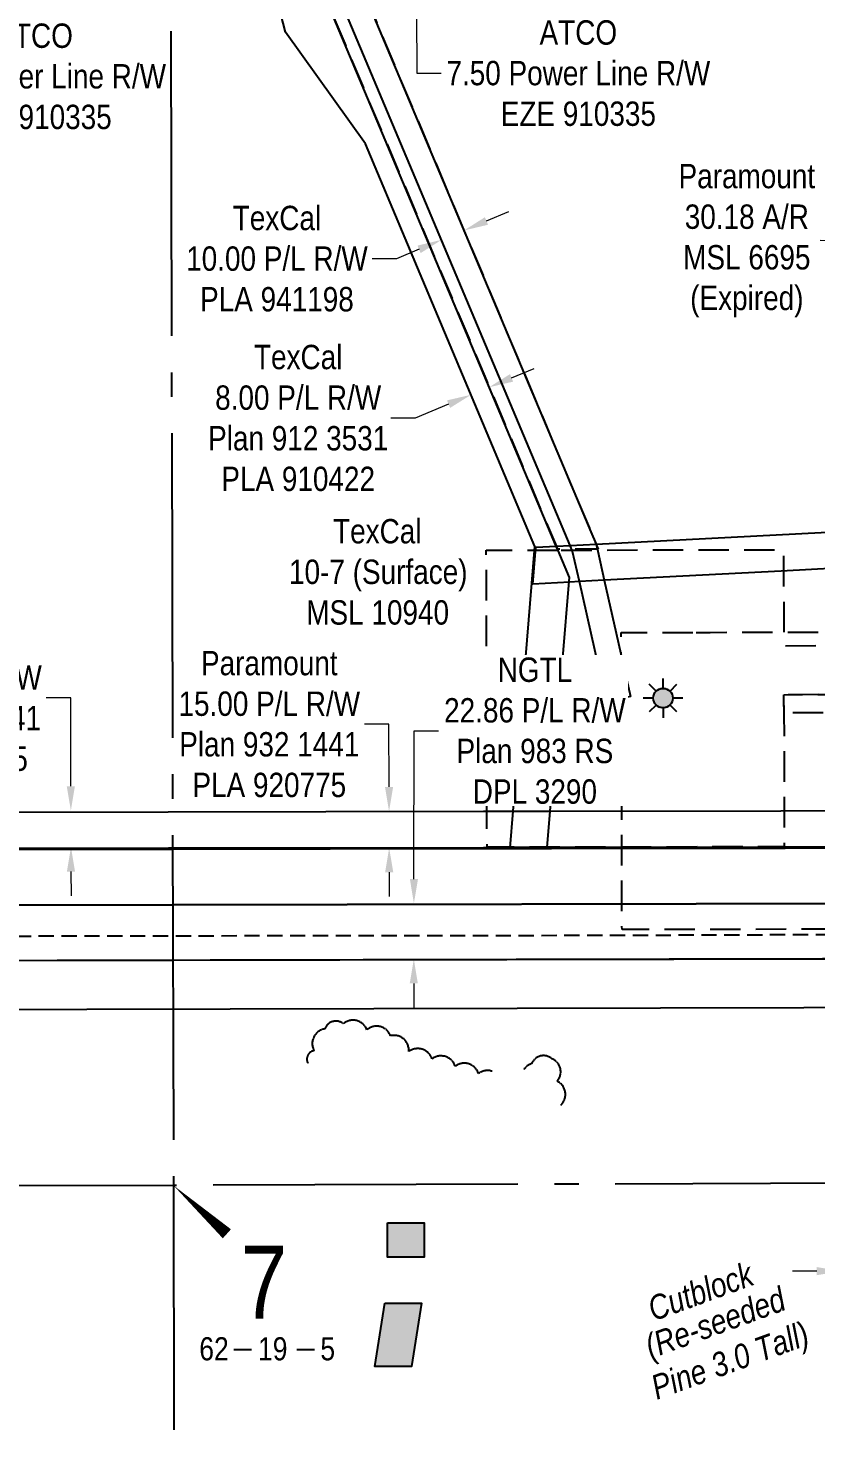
# Model space of a CAD drawing. Extents: x 500622 to 512229, y 6022177 to 6028063.
# Drawn here: x 510413 to 510736, y 6022219 to 6022794 of the extents above; entities that cross this region are included whole.
import ezdxf
from ezdxf.enums import TextEntityAlignment as Align

# ---------------------------------------------------------------- set-up
doc = ezdxf.new("R2010")
doc.units = 0
doc.header["$LTSCALE"] = 5
doc.header["$PDMODE"] = 3
doc.header["$PDSIZE"] = 30
for name, pattern in [('0', [1, 1, 0]), ('foc-ACCESSROAD', [3.75, 2.5, -1.25]), ('foc-FLOWLINE', [3.75, 2.5, -1.25]), ('foc-QUARTERLINE', [33, 25, -3, 2, -3]), ('UG_PIPE', [1.875, 1.25, -0.625])]:
    doc.linetypes.add(name, pattern=pattern)
doc.layers.get('Defpoints').update_dxf_attribs({"color": 9})
for name, color, linetype in [('10', 1, 'Continuous'), ('9', 3, 'Continuous'), ('AS-PIPE-UG', 44, 'UG_PIPE'), ('AS-UNDERLAY-H', 141, 'Continuous'), ('C-RW', 13, 'Continuous'), ('F-EZE', 190, 'foc-FLOWLINE'), ('F-FLOWLINE', 190, 'foc-FLOWLINE'), ('F-RW', 190, 'Continuous'), ('F-WS', 190, 'foc-ACCESSROAD'), ('F-WS-S', 190, 'Continuous'), ('L-QSEC', 8, 'foc-QUARTERLINE'), ('L-SECLBL', 7, 'Continuous'), ('L-SECQ', 8, 'foc-QUARTERLINE'), ('T-BUSH', 110, '0'), ('T-BUSH-T', 110, 'Continuous')]:
    doc.layers.add(name, color=color, linetype=linetype)
for name, color, linetype, lineweight in [('F-AR-T', 190, 'Continuous', 9), ('F-RW-T', 190, 'Continuous', 9), ('F-WS-T', 190, 'Continuous', 9), ('T-TEXT', 48, 'Continuous', 18)]:
    doc.layers.add(name, color=color, linetype=linetype, lineweight=lineweight)
doc.styles.add('80', font='ARIALN.TTF', dxfattribs={"height": 10})
doc.styles.add('80CG', font='ARIALN.TTF', dxfattribs={"height": 10})
doc.styles.add('80L', font='ARIALN.TTF', dxfattribs={"height": 10})
doc.styles.add('SIMPLEX', font='ARIALN.TTF')
doc.dimstyles.new('Compass 5 000', dxfattribs={"dimscale": 5, "dimtxt": 9, "dimasz": 2, "dimexe": 0.2, "dimexo": 0.0625, "dimgap": 0.5, "dimtad": 0, "dimtih": 1, "dimtoh": 1, "dimzin": 0, "dimdsep": 46, "dimtxsty": '80CG', "dimcen": 0.1, "dimse1": 1, "dimse2": 1, "dimclrd": 256, "dimclrt": 256, "dimaunit": 1, "dimadec": 4, "dimazin": 0, "dimtfac": 0.06, "dimtofl": 0, "dimtmove": 0, "dimatfit": 1, "dimfxl": 0.2, "dimtolj": 1, "dimtzin": 0, "dimlwd": -1, "dimarcsym": 0})

# ---------------------------------------------------------------- blocks, each defined once
blk = doc.blocks.new('L-SECLBL')
at = {"layer": '9', "color": 7}
for p, q in [((-5.08, -27.83), (-12.29, -27.83)), ((20.7, -27.83), (13.5, -27.83))]:
    blk.add_line(p, q, dxfattribs=at)
at = {"layer": '10', "color": 2, "style": 'SIMPLEX'}
blk.add_attdef('SEC', text='', height=30, dxfattribs=at).set_placement((0, 0), align=Align.MIDDLE)
at = {"layer": '10', "color": 5, "style": '80L'}
blk.add_attdef('TWP', text='', height=9.5, dxfattribs=at).set_placement((-14.43, -27.37), align=Align.MIDDLE_RIGHT)
blk.add_attdef('RGE', text='', height=9.5, dxfattribs=at).set_placement((3.62, -27.37), align=Align.MIDDLE_CENTER)
blk.add_attdef('MER', text='', height=9.5, dxfattribs=at).set_placement((23.17, -27.37), align=Align.MIDDLE_LEFT)
blk = doc.blocks.new('*D574')
at = {"layer": 'Defpoints', "color": 0, "transparency": 16777216}
for p in [(510758.12, 6022762.5), (510788.34, 6022762.45), (510758.02, 6022706.91)]:
    blk.add_point(p, dxfattribs=at)
at = {"layer": 'F-AR-T', "transparency": 16777216}
for p, q in [((510748.02, 6022706.92), (510738.02, 6022706.94)), ((510798.25, 6022706.84), (510808.25, 6022706.83))]:
    blk.add_line(p, q, dxfattribs=at)
for points in [[(510748.03, 6022708.59), (510748.02, 6022705.26), (510758.02, 6022706.91)], [(510798.25, 6022708.51), (510798.24, 6022705.17), (510788.25, 6022706.86)]]:
    blk.add_solid(points, dxfattribs=at)
at = {"layer": 'F-AR-T', "transparency": 16777216, "insert": (510707.98, 6022706.94), "char_height": 10, "attachment_point": 5, "style": '80CG'}
blk.add_mtext('\\A1;Paramount\\P30.18 A/R\\PMSL 6695\\P(Expired)', dxfattribs=at)
blk = doc.blocks.new('*D589')
at = {"layer": 'Defpoints', "color": 0, "transparency": 16777216}
for p in [(510746.69, 6022283.99), (510746.89, 6022230.06), (510759.08, 6022230.11)]:
    blk.add_point(p, dxfattribs=at)
at = {"layer": 'F-RW-T', "transparency": 16777216}
for p, q in [((510736.69, 6022283.95), (510726.69, 6022283.91)), ((510768.88, 6022284.07), (510792.4, 6022284.16))]:
    blk.add_line(p, q, dxfattribs=at)
for points in [[(510736.68, 6022285.62), (510736.69, 6022282.28), (510746.69, 6022283.99)], [(510768.88, 6022285.74), (510768.89, 6022282.41), (510758.88, 6022284.03)]]:
    blk.add_solid(points, dxfattribs=at)
at = {"layer": 'F-RW-T', "transparency": 16777216, "insert": (510831.49, 6022284.16), "char_height": 10, "attachment_point": 5, "style": '80CG'}
blk.add_mtext('\\A1;Paramount\\P12.19 P/L R/W\\PPLA 5401', dxfattribs=at)
blk = doc.blocks.new('*D601')
at = {"layer": 'Defpoints', "color": 0, "transparency": 16777216}
for p in [(510584.84, 6022667.71), (510592.22, 6022670.79), (510594.86, 6022643.68)]:
    blk.add_point(p, dxfattribs=at)
at = {"layer": 'F-RW-T', "transparency": 16777216}
for p, q in [((510611.47, 6022650.61), (510620.7, 6022654.46)), ((510585.63, 6022639.83), (510571.88, 6022634.1)), ((510571.88, 6022634.1), (510561.88, 6022634.1))]:
    blk.add_line(p, q, dxfattribs=at)
for points in [[(510610.83, 6022652.15), (510612.11, 6022649.07), (510602.24, 6022646.76)], [(510584.98, 6022641.37), (510586.27, 6022638.3), (510594.86, 6022643.68)]]:
    blk.add_solid(points, dxfattribs=at)
at = {"layer": 'F-RW-T', "transparency": 16777216, "insert": (510523.93, 6022634.1), "char_height": 10, "attachment_point": 5, "style": '80CG'}
blk.add_mtext('\\A1;TexCal\\P8.00 P/L R/W\\PPlan 912 3531\\PPLA 910422', dxfattribs=at)
blk = doc.blocks.new('*D606')
at = {"layer": 'Defpoints', "color": 0, "transparency": 16777216}
for p in [(510664.66, 6022434.76), (510571.37, 6022412.05), (510664.63, 6022411.91)]:
    blk.add_point(p, dxfattribs=at)
at = {"layer": 'F-RW-T', "transparency": 16777216}
for p, q in [((510571.41, 6022444.9), (510571.5, 6022505.75)), ((510571.5, 6022505.75), (510581.5, 6022505.75)), ((510571.35, 6022402.05), (510571.34, 6022392.05))]:
    blk.add_line(p, q, dxfattribs=at)
for points in [[(510569.75, 6022444.9), (510573.08, 6022444.89), (510571.4, 6022434.9)], [(510569.69, 6022402.05), (510573.02, 6022402.04), (510571.37, 6022412.05)]]:
    blk.add_solid(points, dxfattribs=at)
at = {"layer": 'F-RW-T', "transparency": 16777216, "insert": (510621.04, 6022505.75), "char_height": 10, "attachment_point": 5, "style": '80CG', "bg_fill": 3, "box_fill_scale": 1.1, "bg_fill_color": 256, "bg_fill_true_color": 13158600, "bg_fill_transparency": 0}
blk.add_mtext('\\A1;NGTL \\P22.86 P/L R/W\\PPlan 983 RS\\PDPL 3290', dxfattribs=at)
blk = doc.blocks.new('*D612')
at = {"layer": 'Defpoints', "color": 0, "transparency": 16777216}
for p in [(510425.54, 6022817.24), (510349.18, 6022809.48), (510425.57, 6022809.73)]:
    blk.add_point(p, dxfattribs=at)
at = {"layer": 'F-RW-T', "transparency": 16777216}
for p, q in [((510349.12, 6022826.98), (510349.09, 6022836.98)), ((510349.21, 6022799.48), (510349.3, 6022774.33)), ((510349.3, 6022774.33), (510359.3, 6022774.33))]:
    blk.add_line(p, q, dxfattribs=at)
for points in [[(510350.79, 6022826.99), (510347.46, 6022826.98), (510349.16, 6022816.98)], [(510350.88, 6022799.49), (510347.55, 6022799.48), (510349.18, 6022809.48)]]:
    blk.add_solid(points, dxfattribs=at)
at = {"layer": 'F-RW-T', "transparency": 16777216, "insert": (510415.6, 6022774.33), "char_height": 10, "attachment_point": 5, "style": '80CG'}
blk.add_mtext('\\A1;ATCO\\P7.50 Power Line R/W\\PEZE 910335', dxfattribs=at)
blk = doc.blocks.new('*D622')
at = {"layer": 'Defpoints', "color": 0, "transparency": 16777216}
for p in [(510430.68, 6022472.97), (510458.6, 6022473.02), (510458.63, 6022458.03)]:
    blk.add_point(p, dxfattribs=at)
at = {"layer": 'F-RW-T', "transparency": 16777216}
for p, q in [((510430.6, 6022519.24), (510420.6, 6022519.24)), ((510430.67, 6022482.97), (510430.6, 6022519.24)), ((510430.73, 6022447.98), (510430.74, 6022437.98))]:
    blk.add_line(p, q, dxfattribs=at)
for points in [[(510432.33, 6022482.97), (510429, 6022482.97), (510430.68, 6022472.97)], [(510432.39, 6022447.98), (510429.06, 6022447.98), (510430.71, 6022457.98)]]:
    blk.add_solid(points, dxfattribs=at)
at = {"layer": 'F-RW-T', "transparency": 16777216, "insert": (510381.52, 6022519.24), "char_height": 10, "attachment_point": 5, "style": '80CG'}
blk.add_mtext('\\A1;Paramount\\P15.00 P/L R/W\\PPlan 932 1441\\PPLA 920775', dxfattribs=at)
blk = doc.blocks.new('*D623')
at = {"layer": 'Defpoints', "color": 0, "transparency": 16777216}
for p in [(510545.33, 6022817.81), (510572.41, 6022817.91), (510545.36, 6022810.31)]:
    blk.add_point(p, dxfattribs=at)
at = {"layer": 'F-RW-T', "transparency": 16777216}
for p, q in [((510572.37, 6022827.91), (510572.34, 6022837.91)), ((510572.47, 6022800.41), (510572.55, 6022775.65)), ((510572.55, 6022775.65), (510582.55, 6022775.65))]:
    blk.add_line(p, q, dxfattribs=at)
for points in [[(510574.04, 6022827.91), (510570.71, 6022827.9), (510572.41, 6022817.91)], [(510574.14, 6022800.41), (510570.8, 6022800.4), (510572.43, 6022810.41)]]:
    blk.add_solid(points, dxfattribs=at)
at = {"layer": 'F-RW-T', "transparency": 16777216, "insert": (510638.86, 6022775.65), "char_height": 10, "attachment_point": 5, "style": '80CG'}
blk.add_mtext('\\A1;ATCO\\P7.50 Power Line R/W\\PEZE 910335', dxfattribs=at)
blk = doc.blocks.new('*D625')
at = {"layer": 'Defpoints', "color": 0, "transparency": 16777216}
for p in [(510591.96, 6022711.13), (510596.68, 6022699.91), (510587.46, 6022696.04)]:
    blk.add_point(p, dxfattribs=at)
at = {"layer": 'F-RW-T', "transparency": 16777216}
for p, q in [((510601.18, 6022715.01), (510610.39, 6022718.89)), ((510573.52, 6022703.38), (510564.3, 6022699.5)), ((510564.3, 6022699.5), (510554.3, 6022699.5))]:
    blk.add_line(p, q, dxfattribs=at)
for points in [[(510600.53, 6022716.55), (510601.82, 6022713.47), (510591.96, 6022711.13)], [(510572.87, 6022704.91), (510574.17, 6022701.84), (510582.74, 6022707.26)]]:
    blk.add_solid(points, dxfattribs=at)
at = {"layer": 'F-RW-T', "transparency": 16777216, "insert": (510515.22, 6022699.5), "char_height": 10, "attachment_point": 5, "style": '80CG'}
blk.add_mtext('\\A1;TexCal\\P10.00 P/L R/W\\PPLA 941198', dxfattribs=at)
blk = doc.blocks.new('*D626')
at = {"layer": 'Defpoints', "color": 0, "transparency": 16777216}
for p in [(510544.77, 6022472.66), (510561.22, 6022472.69), (510544.8, 6022457.67)]:
    blk.add_point(p, dxfattribs=at)
at = {"layer": 'F-RW-T', "transparency": 16777216}
for p, q in [((510561.16, 6022508.47), (510551.16, 6022508.47)), ((510561.21, 6022482.69), (510561.16, 6022508.47)), ((510561.27, 6022447.7), (510561.28, 6022437.7))]:
    blk.add_line(p, q, dxfattribs=at)
for points in [[(510562.87, 6022482.69), (510559.54, 6022482.68), (510561.22, 6022472.69)], [(510562.93, 6022447.7), (510559.6, 6022447.69), (510561.25, 6022457.7)]]:
    blk.add_solid(points, dxfattribs=at)
at = {"layer": 'F-RW-T', "transparency": 16777216, "insert": (510512.08, 6022508.47), "char_height": 10, "attachment_point": 5, "style": '80CG'}
blk.add_mtext('\\A1;Paramount\\P15.00 P/L R/W\\PPlan 932 1441\\PPLA 920775', dxfattribs=at)
blk = doc.blocks.new('GAS')
h = blk.add_hatch(color=255)
h.dxf.hatch_style = 1
edge = h.paths.add_edge_path()
edge.add_arc((0, 0), 0.9, 0, 360)
for p, q in [((0, 0.81), (0, 1.62)), ((-0.81, 0), (-1.62, 0)), ((-0.57, 0.57), (-1.14, 1.14)), ((0.57, 0.57), (1.14, 1.14)), ((1.62, 0), (0.81, 0)), ((-0.57, -0.57), (-1.14, -1.14)), ((0, -0.81), (0, -1.62)), ((1.14, -1.14), (0.57, -0.57))]:
    blk.add_line(p, q)
blk.add_circle((0, 0), 0.8)

msp = doc.modelspace()

# ---------------------------------------------------------------- hatches: boundary and pattern name
at = {"layer": 'AS-UNDERLAY-H'}
h = msp.add_hatch(color=256, dxfattribs=at)
h.dxf.hatch_style = 1
h.paths.add_polyline_path([(510560.629, 6022303.735), (510575.675, 6022303.735), (510575.675, 6022289.638), (510560.629, 6022289.638)])
h = msp.add_hatch(color=256, dxfattribs=at)
h.dxf.hatch_style = 1
h.paths.add_polyline_path([(510559.445, 6022270.836), (510574.491, 6022270.836), (510570.464, 6022244.861), (510555.417, 6022244.861)])

# ---------------------------------------------------------------- linework, layer by layer
at = {"layer": 'AS-PIPE-UG', "flags": 128}
msp.add_lwpolyline([(512195.519, 6022425.119), (512108.81, 6022424.866), (512008.502, 6022424.342), (511958.573, 6022424.85), (511858.65, 6022424.562), (511856.978, 6022424.21), (511799.508, 6022424.311), (511758.696, 6022424.549), (511655.786, 6022423.996), (511610.516, 6022423.522), (511537.417, 6022423.379), (511473.445, 6022423.525), (511411.474, 6022423.508), (511336.759, 6022423.34), (511248.778, 6022423.174), (511191.841, 6022422.95), (511114.082, 6022422.276), (511039.658, 6022422.322), (510989.53, 6022422.255), (510901.805, 6022422.298), (510844.011, 6022422.251), (510787.561, 6022422.157), (510787.561, 6022422.135), (510731.216, 6022421.98), (510676.908, 6022421.781), (510623.238, 6022421.653), (510564.372, 6022421.604), (510515.99, 6022421.619), (510473.299, 6022421.399), (510428.312, 6022421.425), (510378.335, 6022421.234), (510347.682, 6022421.364), (510294.54, 6022420.999), (510249.803, 6022421.075), (510196.692, 6022420.967), (509550.337, 6022419.261)], dxfattribs=at)
at = {"layer": 'AS-UNDERLAY-H'}
for points in [[(510560.629, 6022303.735), (510575.675, 6022303.735), (510575.675, 6022289.638), (510560.629, 6022289.638)], [(510559.445, 6022270.836), (510574.491, 6022270.836), (510570.464, 6022244.861), (510555.417, 6022244.861)]]:
    msp.add_lwpolyline(points, close=True, dxfattribs=at)
at = {"layer": 'C-RW', "flags": 128}
for points in [[(511868.956, 6022414.677), (510299.436, 6022411.194), (510299.79, 6022296.401), (510149.872, 6022296.064), (510149.602, 6022383.546), (510030.214, 6022383.277), (510018.253, 6022371.303), (509903.343, 6022370.538), (509883.312, 6022390.48), (509550.399, 6022389.73)], [(509550.441, 6022369.741), (509875.077, 6022370.472), (509895.145, 6022350.494), (510026.557, 6022351.333), (510038.518, 6022363.306), (510129.674, 6022363.512), (510129.944, 6022276.03), (510319.841, 6022276.457), (510319.487, 6022391.25), (511849.003, 6022394.705)]]:
    msp.add_lwpolyline(points, dxfattribs=at)
at = {"layer": 'F-EZE', "flags": 128}
msp.add_lwpolyline([(510758.11, 6022513.174), (510723.212, 6022513.062), (510723.194, 6022520.564), (510758.098, 6022520.674), (510758.11, 6022513.174)], close=True, dxfattribs=at)
at = {"layer": 'F-FLOWLINE', "flags": 128}
msp.add_lwpolyline([(510376.623, 6023222.535), (510405.621, 6023153.703), (510418.309, 6023123.585), (510454.79, 6023036.992), (510455.076, 6023036.313), (510463.731, 6023015.769), (510464.018, 6023015.09), (510469.439, 6023002.218), (510527.811, 6022863.631), (510530.276, 6022857.771), (510534.074, 6022848.744), (510536.572, 6022842.803), (510546.722, 6022818.672), (510549.873, 6022811.182), (510643.632, 6022588.286), (510645.763, 6022583.22), (510646.992, 6022580.299), (510646.423, 6022580.298), (510636.162, 6022580.25), (510630.466, 6022580.27), (510629.581, 6022582.375), (510533.363, 6022811.121), (510530.212, 6022818.613), (510520.059, 6022842.748), (510517.538, 6022848.742), (510513.762, 6022857.717), (510469.529, 6022962.732), (510449.97, 6023009.171), (510441.028, 6023030.395), (510401.791, 6023123.531), (510389.102, 6023153.65), (510359.843, 6023222.482), (510292.839, 6023385.467), (510289.056, 6023394.443), (510280.894, 6023413.818), (510275.856, 6023425.778), (510273.7, 6023430.895), (510270.561, 6023438.373), (510266.246, 6023448.588), (510056.754, 6023945.851), (510045, 6023973.751), (510035.55, 6023996.181), (510008.411, 6024060.601), (510007.629, 6024062.457), (510009.017, 6024061.403), (510012.832, 6024058.506), (510031.954, 6024043.981), (510042.23, 6024019.59), (510051.681, 6023997.158), (510073.272, 6023945.903), (510106.006, 6023868.198), (510149.178, 6023765.719), (510277.446, 6023461.266), (510279.435, 6023456.544), (510280.294, 6023454.507), (510281.752, 6023451.046), (510282.579, 6023449.082), (510284.6, 6023444.286), (510285.003, 6023443.331), (510289.995, 6023431.479), (510294.942, 6023419.737), (510298.139, 6023412.148), (510302.006, 6023402.969)], close=True, dxfattribs=at)
at = {"layer": 'F-RW'}
for points in [[(510660.223, 6022519.856), (510650.466, 6022517.655), (510639.34, 6022566.984), (510636.528, 6022579.381), (510635.511, 6022581.796), (510539.405, 6022810.274), (510536.254, 6022817.766), (510526.102, 6022841.899), (510523.581, 6022847.893), (510519.806, 6022856.867), (510530.642, 6022856.902), (510534.439, 6022847.875), (510536.938, 6022841.934), (510547.088, 6022817.803), (510550.238, 6022810.313), (510643.998, 6022587.417), (510646.129, 6022582.351), (510646.788, 6022579.429), (510649.475, 6022567.512), (510660.223, 6022519.856)], [(510756.781, 6022468.026), (510756.818, 6022458.031), (510721.937, 6022457.971), (510626.027, 6022457.806), (510610.982, 6022457.781), (510599.99, 6022457.762), (510470.684, 6022457.541), (510318.021, 6022457.279), (510317.327, 6022457.405), (510253.531, 6022504.391), (510262.374, 6022516.494), (510317.283, 6022476.381), (510322.901, 6022472.277), (510470.65, 6022472.531), (510599.952, 6022472.753), (510612.208, 6022472.773), (510627.254, 6022472.798), (510721.901, 6022472.962), (510748.932, 6022473.008), (510756.761, 6022473.021), (510756.781, 6022468.026)]]:
    msp.add_lwpolyline(points, close=True, dxfattribs=at)
for points in [[(510533.32, 6022810.601), (510629.538, 6022581.855), (510630.424, 6022579.75), (510635.056, 6022568.738), (510634.924, 6022567.123), (510627.209, 6022472.786), (510625.982, 6022457.794), (510610.938, 6022457.768), (510612.163, 6022472.761), (510619.816, 6022566.335), (510620.911, 6022579.733), (510621.049, 6022581.412), (510551.538, 6022746.665), (510518.66, 6022792.473), (510514.069, 6022810.534)], [(510756.971, 6022573.122), (510722.021, 6022571.298), (510649.475, 6022567.512), (510639.34, 6022566.984), (510635.332, 6022566.775), (510635.332, 6022566.775), (510620.224, 6022565.987), (510621.319, 6022579.384), (510621.457, 6022581.064), (510629.947, 6022581.506), (510635.511, 6022581.796), (510646.129, 6022582.351), (510756.949, 6022588.134)], [(509550.26, 6022455.575), (509650.207, 6022455.742), (509680.365, 6022455.795), (509705.371, 6022455.839), (509820.397, 6022456.043), (509924.896, 6022456.228), (509932.398, 6022456.241), (509962.884, 6022456.294), (510199.058, 6022456.713), (510220.361, 6022456.751), (510235.359, 6022456.777), (510319.085, 6022457.049), (510319.779, 6022456.923), (510472.442, 6022457.184), (510601.748, 6022457.405), (510612.74, 6022457.424), (510627.785, 6022457.45), (510723.695, 6022457.615), (510758.576, 6022457.675)], [(512196.807, 6022438.39), (512096.861, 6022438.127), (511304.784, 6022436.038), (511274.626, 6022435.958), (511024.171, 6022435.297), (511011.308, 6022435.264), (510788.947, 6022434.878), (510768.656, 6022434.841), (510758.662, 6022434.824), (510472.494, 6022434.338), (510236.005, 6022433.931), (510221.006, 6022433.906), (509962.954, 6022433.426), (509932.468, 6022433.371), (509680.413, 6022432.917), (509650.255, 6022432.862), (509550.308, 6022432.708)], [(509550.308, 6022432.708), (509650.255, 6022432.862), (509680.413, 6022432.917), (509932.468, 6022433.371), (509962.954, 6022433.426), (510221.006, 6022433.906), (510236.005, 6022433.931), (510472.494, 6022434.338), (510758.662, 6022434.824), (510768.656, 6022434.841), (510788.947, 6022434.878), (511011.308, 6022435.264), (511024.171, 6022435.297), (511274.626, 6022435.958), (511304.784, 6022436.038), (512096.861, 6022438.127), (512196.807, 6022438.39)], [(510746.552, 6022411.969), (510472.546, 6022411.495), (510302.439, 6022411.2), (510236.65, 6022411.087), (510221.651, 6022411.062), (509963.024, 6022410.611), (509932.538, 6022410.559), (509925.037, 6022410.545), (509891.546, 6022410.487), (509680.462, 6022410.133), (509650.303, 6022410.011), (509550.357, 6022409.855)]]:
    msp.add_lwpolyline(points, dxfattribs=at)
at = {"layer": 'F-WS', "flags": 128}
for points in [[(510631.878, 6022579.924), (510637.574, 6022579.903), (510647.834, 6022579.952), (510648.404, 6022579.952), (510723.047, 6022580.08), (510723.067, 6022571.821), (510723.144, 6022540.688), (510758.067, 6022540.799), (510758.098, 6022520.674), (510723.194, 6022520.564), (510723.212, 6022513.062), (510723.31, 6022473.123), (510723.347, 6022458.133), (510627.437, 6022457.968), (510612.392, 6022457.942), (510601.399, 6022457.923), (510601.362, 6022472.914), (510601.1, 6022579.871), (510622.365, 6022579.907), (510631.878, 6022579.924)], [(510687.248, 6022546.153), (510692.943, 6022546.133), (510703.204, 6022546.181), (510703.773, 6022546.182), (510778.417, 6022546.31), (510778.437, 6022538.05), (510778.514, 6022506.918), (510813.436, 6022507.029), (510813.468, 6022486.904), (510778.564, 6022486.794), (510778.582, 6022479.292), (510778.68, 6022439.353), (510778.717, 6022424.363), (510682.806, 6022424.198), (510667.761, 6022424.172), (510656.769, 6022424.153), (510656.732, 6022439.144), (510656.47, 6022546.101), (510677.735, 6022546.136), (510687.248, 6022546.153)]]:
    msp.add_lwpolyline(points, close=True, dxfattribs=at)
at = {"layer": 'L-QSEC', "flags": 128}
for points in [[(510470.922, 6023122.885), (510472.758, 6022319.139)], [(510472.758, 6022319.139), (510472.987, 6022218.761)]]:
    msp.add_lwpolyline(points, dxfattribs=at)
at = {"layer": 'L-SECLBL', "flags": 128}
msp.add_lwpolyline([(510472.758, 6022319.139, 0, 4.997, 0), (510494.677, 6022299.282, 0, 0, 0)], format="xyseb", dxfattribs=at)
at = {"layer": 'L-SECQ'}
for p, q in [((510472.758, 6022319.139), (510392.927, 6022318.887)), ((511274.028, 6022321.674), (510472.758, 6022319.139))]:
    msp.add_line(p, q, dxfattribs=at)
at = {"layer": 'T-BUSH', "flags": 128}
for points in [[(510603.519, 6022365.995, 0.2486361), (510597.885, 6022365.042, 0.5205671), (510588.351, 6022368.043, 0.5205671), (510578.818, 6022371.044, 0.5205671), (510569.284, 6022374.046, 0.5205671), (510561.774, 6022380.554, 0.5205671), (510552.092, 6022383.033, 0.5205671), (510542.409, 6022385.511, 0.5205671), (510534.849, 6022383.394, 0.5205671), (510530.455, 6022374.417, 0.5205671), (510527.934, 6022369.266)], [(510631.691, 6022352.07, 0.520567), (510630.162, 6022361.947, 0.5205671), (510628.014, 6022371.126, 0.5205671), (510619.704, 6022369.094, 0.1648188), (510616.54, 6022366.787, 0.1648188)]]:
    msp.add_lwpolyline(points, format="xyb", dxfattribs=at)

# ---------------------------------------------------------------- block references
at = {"layer": 'L-SECLBL', "xscale": 0.9994589999999924, "yscale": 0.9994589999999924, "zscale": 0.9994589999999924}
msp.add_blockref('L-SECLBL', (510509.875, 6022279.436), dxfattribs=at).add_auto_attribs({'SEC': '7', 'TWP': '62', 'RGE': '19', 'MER': '5'})

# ---------------------------------------------------------------- texts
at = {"layer": 'T-BUSH-T', "insert": (510659.181, 6022255.12), "char_height": 9.99459, "attachment_point": 1, "rotation": 20, "style": '80L'}
msp.add_mtext_dynamic_manual_height_columns('\\pi6.3491;{\\fArial Narrow|b0|i1|c0|p34;(Re-seeded \\P\\pi2.9301;Pine 3.0 Tall)}', width=72.10673, gutter_width=49.973, heights=[0], dxfattribs=at)
at = {"layer": 'T-TEXT', "insert": (510666.329, 6022272.714), "char_height": 9.99459, "attachment_point": 1, "rotation": 20, "style": '80L'}
msp.add_mtext_dynamic_manual_height_columns('{\\fArial Narrow|b0|i1|c0|p34;Cutblock}', width=26.36429, gutter_width=49.973, heights=[0], dxfattribs=at)

# ---------------------------------------------------------------- dimensions: what is measured, and where the dimension line sits
at = {"layer": 'F-AR-T'}
dim = msp.add_linear_dim(base=(510758.024, 6022706.907), p1=(510788.338, 6022762.449), p2=(510758.115, 6022762.498), angle=179.906037, text='Paramount\\P30.18 A/R\\PMSL 6695\\P(Expired)', dimstyle='Compass 5 000', dxfattribs=at)
dim.commit()
dim.dimension.update_dxf_attribs({"geometry": '*D574', "text_midpoint": (510707.98, 6022706.94), "dimtype": 161})
at = {"layer": 'F-RW-T'}
for base, p1, p2, angle, text, picture, middle in [((510349.182, 6022809.482), (510425.541, 6022817.235), (510425.565, 6022809.733), 270.188203, 'ATCO\\P7.50 Power Line R/W\\PEZE 910335', '*D612', (510415.604, 6022774.335)), ((510572.407, 6022817.907), (510545.359, 6022810.311), (510545.332, 6022817.813), 90.200089, 'ATCO\\P7.50 Power Line R/W\\PEZE 910335', '*D623', (510638.861, 6022775.649)), ((510591.957, 6022711.134), (510587.458, 6022696.035), (510596.677, 6022699.913), 22.813614, 'TexCal\\P10.00 P/L R/W\\PPLA 941198', '*D625', (510515.217, 6022699.501)), ((510594.856, 6022643.682), (510592.223, 6022670.79), (510584.838, 6022667.711), 202.6321, 'TexCal\\P8.00 P/L R/W\\PPlan 912 3531\\PPLA 910422', '*D601', (510523.932, 6022634.102)), ((510430.684, 6022472.97), (510458.629, 6022458.027), (510458.603, 6022473.018), 90.098219, 'Paramount\\P15.00 P/L R/W\\PPlan 932 1441\\PPLA 920775', '*D622', (510381.519, 6022519.242)), ((510561.224, 6022472.686), (510544.8, 6022457.668), (510544.774, 6022472.658), 90.098388, 'Paramount\\P15.00 P/L R/W\\PPlan 932 1441\\PPLA 920775', '*D626', (510512.077, 6022508.474)), ((510746.687, 6022283.989), (510759.084, 6022230.111), (510746.89, 6022230.065), 180.215331, 'Paramount\\P12.19 P/L R/W\\PPLA 5401', '*D589', (510831.487, 6022284.16))]:
    dim = msp.add_linear_dim(base=base, p1=p1, p2=p2, angle=angle, text=text, dimstyle='Compass 5 000', dxfattribs=at)
    dim.commit()
    dim.dimension.update_dxf_attribs({"geometry": picture, "text_midpoint": middle, "dimtype": 161})

# ---------------------------------------------------------------- next in the draw order: dimensions: what is measured, and where the dimension line sits
dim = msp.add_linear_dim(base=(510571.367, 6022412.047), p1=(510664.663, 6022434.764), p2=(510664.63, 6022411.913), angle=269.917928, text='NGTL \\P22.86 P/L R/W\\PPlan 983 RS\\PDPL 3290', dimstyle='Compass 5 000', override={"dimtfill": 1}, dxfattribs=at)
dim.commit()
dim.dimension.update_dxf_attribs({"geometry": '*D606', "text_midpoint": (510621.041, 6022505.754), "dimtype": 161})

# ---------------------------------------------------------------- next in the draw order: block references
at = {"layer": 'F-WS-S', "xscale": 4.997294999999959, "yscale": 4.997294999999959, "zscale": 4.997294999999959}
msp.add_blockref('GAS', (510673.612, 6022519.17), dxfattribs=at)

# ---------------------------------------------------------------- next in the draw order: texts
at = {"layer": 'F-WS-T', "insert": (510511.152, 6022592.678), "char_height": 10, "attachment_point": 1, "style": '80'}
msp.add_mtext_dynamic_manual_height_columns('\\pi27.091;TexCal\\P\\pi9.0248;10-7 (Surface)\\P\\pi16.085;MSL 10940', width=89.3457, gutter_width=44.976, heights=[0], dxfattribs=at)

doc.saveas('drawing.dxf')
